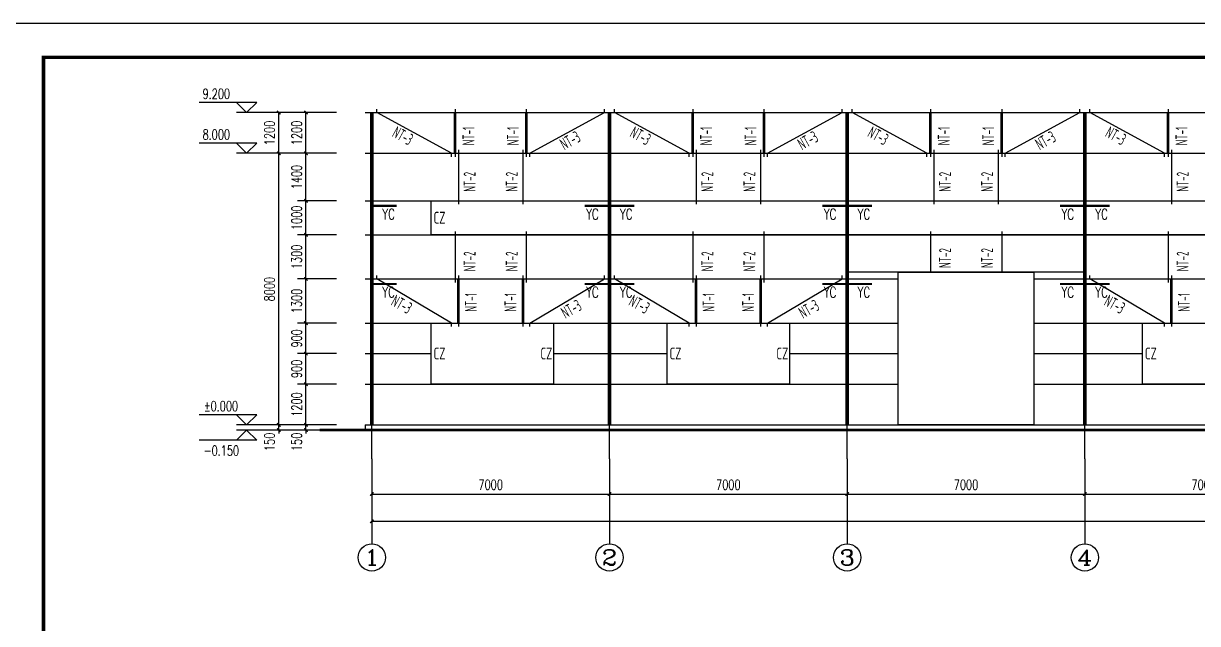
# Model space of a CAD drawing. Extents: x -17471 to 313636, y -71590 to 757901.
# Drawn here: x 189446 to 224024, y 525456 to 543131 of the extents above; entities that cross this region are included whole.
import ezdxf
from ezdxf.enums import TextEntityAlignment as Align

# ---------------------------------------------------------------- set-up
doc = ezdxf.new("R2010")
doc.units = 0
doc.header["$LTSCALE"] = 1000
doc.header["$MEASUREMENT"] = 0
for name, color, linetype in [('3T_WOOD', 21, 'Continuous'), ('AXIS', 3, 'Continuous'), ('AXIS_TEXT', 7, 'Continuous'), ('DIM_ELEV', 3, 'Continuous'), ('DOTE', 1, 'Continuous'), ('PUB_DIM', 3, 'Continuous'), ('PUB_TEXT', 7, 'Continuous'), ('PUB_TITLE', 4, 'Continuous'), ('WALL', 9, 'Continuous')]:
    doc.layers.add(name, color=color, linetype=linetype)
doc.styles.add('_SIMPLEX', font='sysz.shx', dxfattribs={"width": 0.8, "bigfont": 'syfs.shx'})
doc.styles.add('_TCH_AXIS', font='COMPLEX', dxfattribs={"bigfont": 'GBCBIG'})
doc.styles.add('_TCH_DIM', font='SIMPLEX', dxfattribs={"bigfont": 'GBCBIG'})
doc.styles.add('_TCH_DIM_T3', font='SIMPLEX', dxfattribs={"width": 0.705882, "bigfont": 'GBCBIG'})
doc.styles.add('COMPLEX', font='COMPLEX')
doc.styles.add('TSSD_REIN', font='Tssdeng.shx', dxfattribs={"width": 0.7, "bigfont": 'hztxt.shx'})
doc.dimstyles.new('_TCH_ARCH&&100', dxfattribs={"dimtxt": 297.5, "dimasz": 100, "dimexe": 250, "dimexo": 300, "dimgap": 126.25, "dimtad": 1, "dimdec": 0, "dimzin": 0, "dimdsep": 46, "dimtxsty": '_TCH_DIM_T3', "dimblk": 'ARCHTICK', "dimcen": 0.09, "dimclrt": 7, "dimazin": 2, "dimtfac": 1, "dimtdec": 0, "dimtix": 1, "dimtmove": 2, "dimatfit": 3, "dimfxl": 0, "dimtolj": 1, "dimtzin": 0, "dimarcsym": 0})

# ---------------------------------------------------------------- blocks, each defined once
blk = doc.blocks.new('_ArchTick')
at = {"color": 0, "linetype": 'ByBlock', "const_width": 0.4}
blk.add_lwpolyline([(-0.5, -0.5), (0.5, 0.5)], dxfattribs=at)
blk = doc.blocks.new('*D1635')
at = {"layer": 'AXIS', "color": 0, "lineweight": -2, "transparency": 16777216}
for p, q in [((199706, 530006), (199706, 529018)), ((206706, 530006), (206706, 529018)), ((199706, 529268), (206706, 529268))]:
    blk.add_line(p, q, dxfattribs=at)
at = {"layer": 'Defpoints', "color": 0, "transparency": 16777216}
for p in [(199706, 530306), (206706, 530306), (206706, 529268)]:
    blk.add_point(p, dxfattribs=at)
at = {"layer": 'AXIS', "color": 0, "lineweight": -2, "transparency": 16777216, "xscale": 100, "yscale": 100, "zscale": 100, "rotation": 180}
blk.add_blockref('_ArchTick', (199706, 529268), dxfattribs=at)
at = {"layer": 'AXIS', "color": 0, "lineweight": -2, "transparency": 16777216, "xscale": 100, "yscale": 100, "zscale": 100}
blk.add_blockref('_ArchTick', (206706, 529268), dxfattribs=at)
at = {"layer": 'AXIS', "color": 7, "transparency": 16777216, "insert": (203206, 529543), "char_height": 297.5, "attachment_point": 5, "style": '_TCH_DIM_T3'}
blk.add_mtext('\\A1;7000', dxfattribs=at)
blk = doc.blocks.new('*D1636')
at = {"layer": 'AXIS', "color": 0, "lineweight": -2, "transparency": 16777216}
for p, q in [((206706, 530006), (206706, 529018)), ((213706, 530006), (213706, 529018)), ((206706, 529268), (213706, 529268))]:
    blk.add_line(p, q, dxfattribs=at)
at = {"layer": 'Defpoints', "color": 0, "transparency": 16777216}
for p in [(206706, 530306), (213706, 530306), (213706, 529268)]:
    blk.add_point(p, dxfattribs=at)
at = {"layer": 'AXIS', "color": 0, "lineweight": -2, "transparency": 16777216, "xscale": 100, "yscale": 100, "zscale": 100, "rotation": 180}
blk.add_blockref('_ArchTick', (206706, 529268), dxfattribs=at)
at = {"layer": 'AXIS', "color": 0, "lineweight": -2, "transparency": 16777216, "xscale": 100, "yscale": 100, "zscale": 100}
blk.add_blockref('_ArchTick', (213706, 529268), dxfattribs=at)
at = {"layer": 'AXIS', "color": 7, "transparency": 16777216, "insert": (210206, 529543), "char_height": 297.5, "attachment_point": 5, "style": '_TCH_DIM_T3'}
blk.add_mtext('\\A1;7000', dxfattribs=at)
blk = doc.blocks.new('*D1637')
at = {"layer": 'AXIS', "color": 0, "lineweight": -2, "transparency": 16777216}
for p, q in [((213706, 530006), (213706, 529018)), ((220706, 530006), (220706, 529018)), ((213706, 529268), (220706, 529268))]:
    blk.add_line(p, q, dxfattribs=at)
at = {"layer": 'Defpoints', "color": 0, "transparency": 16777216}
for p in [(213706, 530306), (220706, 530306), (220706, 529268)]:
    blk.add_point(p, dxfattribs=at)
at = {"layer": 'AXIS', "color": 0, "lineweight": -2, "transparency": 16777216, "xscale": 100, "yscale": 100, "zscale": 100, "rotation": 180}
blk.add_blockref('_ArchTick', (213706, 529268), dxfattribs=at)
at = {"layer": 'AXIS', "color": 0, "lineweight": -2, "transparency": 16777216, "xscale": 100, "yscale": 100, "zscale": 100}
blk.add_blockref('_ArchTick', (220706, 529268), dxfattribs=at)
at = {"layer": 'AXIS', "color": 7, "transparency": 16777216, "insert": (217206, 529543), "char_height": 297.5, "attachment_point": 5, "style": '_TCH_DIM_T3'}
blk.add_mtext('\\A1;7000', dxfattribs=at)
blk = doc.blocks.new('*D1638')
at = {"layer": 'AXIS', "color": 0, "lineweight": -2, "transparency": 16777216}
for p, q in [((220706, 530006), (220706, 529018)), ((227706, 530006), (227706, 529018)), ((220706, 529268), (227706, 529268))]:
    blk.add_line(p, q, dxfattribs=at)
at = {"layer": 'Defpoints', "color": 0, "transparency": 16777216}
for p in [(220706, 530306), (227706, 530306), (227706, 529268)]:
    blk.add_point(p, dxfattribs=at)
at = {"layer": 'AXIS', "color": 0, "lineweight": -2, "transparency": 16777216, "xscale": 100, "yscale": 100, "zscale": 100, "rotation": 180}
blk.add_blockref('_ArchTick', (220706, 529268), dxfattribs=at)
at = {"layer": 'AXIS', "color": 0, "lineweight": -2, "transparency": 16777216, "xscale": 100, "yscale": 100, "zscale": 100}
blk.add_blockref('_ArchTick', (227706, 529268), dxfattribs=at)
at = {"layer": 'AXIS', "color": 7, "transparency": 16777216, "insert": (224206, 529543), "char_height": 297.5, "attachment_point": 5, "style": '_TCH_DIM_T3'}
blk.add_mtext('\\A1;7000', dxfattribs=at)
blk = doc.blocks.new('*D1649')
at = {"layer": 'AXIS', "color": 0, "lineweight": -2, "transparency": 16777216}
for p, q in [((199706, 530006), (199706, 528218)), ((297706, 530006), (297706, 528218)), ((199706, 528468), (297706, 528468))]:
    blk.add_line(p, q, dxfattribs=at)
at = {"layer": 'Defpoints', "color": 0, "transparency": 16777216}
for p in [(199706, 530306), (297706, 530306), (297706, 528468)]:
    blk.add_point(p, dxfattribs=at)
at = {"layer": 'AXIS', "color": 0, "lineweight": -2, "transparency": 16777216, "xscale": 100, "yscale": 100, "zscale": 100, "rotation": 180}
blk.add_blockref('_ArchTick', (199706, 528468), dxfattribs=at)
at = {"layer": 'AXIS', "color": 0, "lineweight": -2, "transparency": 16777216, "xscale": 100, "yscale": 100, "zscale": 100}
blk.add_blockref('_ArchTick', (297706, 528468), dxfattribs=at)
at = {"layer": 'AXIS', "color": 7, "transparency": 16777216, "insert": (248706, 528743), "char_height": 297.5, "attachment_point": 5, "style": '_TCH_DIM_T3'}
blk.add_mtext('\\A1;98000', dxfattribs=at)
blk = doc.blocks.new('*D1650')
at = {"layer": 'Defpoints', "color": 0, "transparency": 16777216}
for p in [(197766, 531306), (198966, 531306), (198966, 531156)]:
    blk.add_point(p, dxfattribs=at)
at = {"layer": 'PUB_DIM', "color": 0, "lineweight": -2, "transparency": 16777216}
for p, q in [((198666, 531306), (197516, 531306)), ((198666, 531156), (197516, 531156)), ((197766, 531306), (197766, 531406)), ((197766, 531156), (197766, 531306)), ((197766, 531156), (197766, 531056))]:
    blk.add_line(p, q, dxfattribs=at)
at = {"layer": 'PUB_DIM', "color": 0, "lineweight": -2, "transparency": 16777216, "xscale": 100, "yscale": 100, "zscale": 100}
for p, rotation in [((197766, 531306), 270), ((197766, 531156), 90)]:
    blk.add_blockref('_ArchTick', p, dxfattribs=dict(at, rotation=rotation))
at = {"layer": 'PUB_DIM', "color": 7, "transparency": 16777216, "insert": (197491, 530806), "char_height": 297.5, "attachment_point": 5, "rotation": 90, "style": '_TCH_DIM_T3'}
blk.add_mtext('\\A1;150', dxfattribs=at)
blk = doc.blocks.new('*D1651')
at = {"layer": 'Defpoints', "color": 0, "transparency": 16777216}
for p in [(197766, 532506), (198966, 532506), (198966, 531306)]:
    blk.add_point(p, dxfattribs=at)
at = {"layer": 'PUB_DIM', "color": 0, "lineweight": -2, "transparency": 16777216}
for p, q in [((198666, 532506), (197516, 532506)), ((197766, 531306), (197766, 532506)), ((198666, 531306), (197516, 531306))]:
    blk.add_line(p, q, dxfattribs=at)
at = {"layer": 'PUB_DIM', "color": 0, "lineweight": -2, "transparency": 16777216, "xscale": 100, "yscale": 100, "zscale": 100}
for p, rotation in [((197766, 532506), 90), ((197766, 531306), 270)]:
    blk.add_blockref('_ArchTick', p, dxfattribs=dict(at, rotation=rotation))
at = {"layer": 'PUB_DIM', "color": 7, "transparency": 16777216, "insert": (197491, 531906), "char_height": 297.5, "attachment_point": 5, "rotation": 90, "style": '_TCH_DIM_T3'}
blk.add_mtext('\\A1;1200', dxfattribs=at)
blk = doc.blocks.new('*D1652')
at = {"layer": 'Defpoints', "color": 0, "transparency": 16777216}
for p in [(197766, 533406), (198966, 533406), (198966, 532506)]:
    blk.add_point(p, dxfattribs=at)
at = {"layer": 'PUB_DIM', "color": 0, "lineweight": -2, "transparency": 16777216}
for p, q in [((198666, 533406), (197516, 533406)), ((197766, 532506), (197766, 533406)), ((198666, 532506), (197516, 532506))]:
    blk.add_line(p, q, dxfattribs=at)
at = {"layer": 'PUB_DIM', "color": 0, "lineweight": -2, "transparency": 16777216, "xscale": 100, "yscale": 100, "zscale": 100}
for p, rotation in [((197766, 533406), 90), ((197766, 532506), 270)]:
    blk.add_blockref('_ArchTick', p, dxfattribs=dict(at, rotation=rotation))
at = {"layer": 'PUB_DIM', "color": 7, "transparency": 16777216, "insert": (197491, 532956), "char_height": 297.5, "attachment_point": 5, "rotation": 90, "style": '_TCH_DIM_T3'}
blk.add_mtext('\\A1;900', dxfattribs=at)
blk = doc.blocks.new('*D1653')
at = {"layer": 'Defpoints', "color": 0, "transparency": 16777216}
for p in [(197766, 534306), (198966, 534306), (198966, 533406)]:
    blk.add_point(p, dxfattribs=at)
at = {"layer": 'PUB_DIM', "color": 0, "lineweight": -2, "transparency": 16777216}
for p, q in [((198666, 534306), (197516, 534306)), ((197766, 533406), (197766, 534306)), ((198666, 533406), (197516, 533406))]:
    blk.add_line(p, q, dxfattribs=at)
at = {"layer": 'PUB_DIM', "color": 0, "lineweight": -2, "transparency": 16777216, "xscale": 100, "yscale": 100, "zscale": 100}
for p, rotation in [((197766, 534306), 90), ((197766, 533406), 270)]:
    blk.add_blockref('_ArchTick', p, dxfattribs=dict(at, rotation=rotation))
at = {"layer": 'PUB_DIM', "color": 7, "transparency": 16777216, "insert": (197491, 533856), "char_height": 297.5, "attachment_point": 5, "rotation": 90, "style": '_TCH_DIM_T3'}
blk.add_mtext('\\A1;900', dxfattribs=at)
blk = doc.blocks.new('*D1654')
at = {"layer": 'Defpoints', "color": 0, "transparency": 16777216}
for p in [(197766, 535606), (198966, 535606), (198966, 534306)]:
    blk.add_point(p, dxfattribs=at)
at = {"layer": 'PUB_DIM', "color": 0, "lineweight": -2, "transparency": 16777216}
for p, q in [((198666, 535606), (197516, 535606)), ((197766, 534306), (197766, 535606)), ((198666, 534306), (197516, 534306))]:
    blk.add_line(p, q, dxfattribs=at)
at = {"layer": 'PUB_DIM', "color": 0, "lineweight": -2, "transparency": 16777216, "xscale": 100, "yscale": 100, "zscale": 100}
for p, rotation in [((197766, 535606), 90), ((197766, 534306), 270)]:
    blk.add_blockref('_ArchTick', p, dxfattribs=dict(at, rotation=rotation))
at = {"layer": 'PUB_DIM', "color": 7, "transparency": 16777216, "insert": (197491, 534956), "char_height": 297.5, "attachment_point": 5, "rotation": 90, "style": '_TCH_DIM_T3'}
blk.add_mtext('\\A1;1300', dxfattribs=at)
blk = doc.blocks.new('*D1655')
at = {"layer": 'Defpoints', "color": 0, "transparency": 16777216}
for p in [(197766, 536906), (198966, 536906), (198966, 535606)]:
    blk.add_point(p, dxfattribs=at)
at = {"layer": 'PUB_DIM', "color": 0, "lineweight": -2, "transparency": 16777216}
for p, q in [((198666, 536906), (197516, 536906)), ((197766, 535606), (197766, 536906)), ((198666, 535606), (197516, 535606))]:
    blk.add_line(p, q, dxfattribs=at)
at = {"layer": 'PUB_DIM', "color": 0, "lineweight": -2, "transparency": 16777216, "xscale": 100, "yscale": 100, "zscale": 100}
for p, rotation in [((197766, 536906), 90), ((197766, 535606), 270)]:
    blk.add_blockref('_ArchTick', p, dxfattribs=dict(at, rotation=rotation))
at = {"layer": 'PUB_DIM', "color": 7, "transparency": 16777216, "insert": (197491, 536256), "char_height": 297.5, "attachment_point": 5, "rotation": 90, "style": '_TCH_DIM_T3'}
blk.add_mtext('\\A1;1300', dxfattribs=at)
blk = doc.blocks.new('*D1656')
at = {"layer": 'Defpoints', "color": 0, "transparency": 16777216}
for p in [(197766, 537906), (198966, 537906), (198966, 536906)]:
    blk.add_point(p, dxfattribs=at)
at = {"layer": 'PUB_DIM', "color": 0, "lineweight": -2, "transparency": 16777216}
for p, q in [((198666, 537906), (197516, 537906)), ((197766, 536906), (197766, 537906)), ((198666, 536906), (197516, 536906))]:
    blk.add_line(p, q, dxfattribs=at)
at = {"layer": 'PUB_DIM', "color": 0, "lineweight": -2, "transparency": 16777216, "xscale": 100, "yscale": 100, "zscale": 100}
for p, rotation in [((197766, 537906), 90), ((197766, 536906), 270)]:
    blk.add_blockref('_ArchTick', p, dxfattribs=dict(at, rotation=rotation))
at = {"layer": 'PUB_DIM', "color": 7, "transparency": 16777216, "insert": (197491, 537406), "char_height": 297.5, "attachment_point": 5, "rotation": 90, "style": '_TCH_DIM_T3'}
blk.add_mtext('\\A1;1000', dxfattribs=at)
blk = doc.blocks.new('*D1657')
at = {"layer": 'Defpoints', "color": 0, "transparency": 16777216}
for p in [(197766, 539306), (198966, 539306), (198966, 537906)]:
    blk.add_point(p, dxfattribs=at)
at = {"layer": 'PUB_DIM', "color": 0, "lineweight": -2, "transparency": 16777216}
for p, q in [((198666, 539306), (197516, 539306)), ((197766, 537906), (197766, 539306)), ((198666, 537906), (197516, 537906))]:
    blk.add_line(p, q, dxfattribs=at)
at = {"layer": 'PUB_DIM', "color": 0, "lineweight": -2, "transparency": 16777216, "xscale": 100, "yscale": 100, "zscale": 100}
for p, rotation in [((197766, 539306), 90), ((197766, 537906), 270)]:
    blk.add_blockref('_ArchTick', p, dxfattribs=dict(at, rotation=rotation))
at = {"layer": 'PUB_DIM', "color": 7, "transparency": 16777216, "insert": (197491, 538606), "char_height": 297.5, "attachment_point": 5, "rotation": 90, "style": '_TCH_DIM_T3'}
blk.add_mtext('\\A1;1400', dxfattribs=at)
blk = doc.blocks.new('*D1658')
at = {"layer": 'Defpoints', "color": 0, "transparency": 16777216}
for p in [(197766, 540506), (198966, 540506), (198966, 539306)]:
    blk.add_point(p, dxfattribs=at)
at = {"layer": 'PUB_DIM', "color": 0, "lineweight": -2, "transparency": 16777216}
for p, q in [((198666, 540506), (197516, 540506)), ((197766, 539306), (197766, 540506)), ((198666, 539306), (197516, 539306))]:
    blk.add_line(p, q, dxfattribs=at)
at = {"layer": 'PUB_DIM', "color": 0, "lineweight": -2, "transparency": 16777216, "xscale": 100, "yscale": 100, "zscale": 100}
for p, rotation in [((197766, 540506), 90), ((197766, 539306), 270)]:
    blk.add_blockref('_ArchTick', p, dxfattribs=dict(at, rotation=rotation))
at = {"layer": 'PUB_DIM', "color": 7, "transparency": 16777216, "insert": (197491, 539906), "char_height": 297.5, "attachment_point": 5, "rotation": 90, "style": '_TCH_DIM_T3'}
blk.add_mtext('\\A1;1200', dxfattribs=at)
blk = doc.blocks.new('*D1659')
at = {"layer": 'Defpoints', "color": 0, "transparency": 16777216}
for p in [(196966, 531306), (198966, 531306), (198966, 531156)]:
    blk.add_point(p, dxfattribs=at)
at = {"layer": 'PUB_DIM', "color": 0, "lineweight": -2, "transparency": 16777216}
for p, q in [((198666, 531306), (196716, 531306)), ((198666, 531156), (196716, 531156)), ((196966, 531306), (196966, 531406)), ((196966, 531156), (196966, 531306)), ((196966, 531156), (196966, 531056))]:
    blk.add_line(p, q, dxfattribs=at)
at = {"layer": 'PUB_DIM', "color": 0, "lineweight": -2, "transparency": 16777216, "xscale": 100, "yscale": 100, "zscale": 100}
for p, rotation in [((196966, 531306), 270), ((196966, 531156), 90)]:
    blk.add_blockref('_ArchTick', p, dxfattribs=dict(at, rotation=rotation))
at = {"layer": 'PUB_DIM', "color": 7, "transparency": 16777216, "insert": (196691, 530806), "char_height": 297.5, "attachment_point": 5, "rotation": 90, "style": '_TCH_DIM_T3'}
blk.add_mtext('\\A1;150', dxfattribs=at)
blk = doc.blocks.new('*D1660')
at = {"layer": 'Defpoints', "color": 0, "transparency": 16777216}
for p in [(196966, 539306), (198966, 539306), (198966, 531306)]:
    blk.add_point(p, dxfattribs=at)
at = {"layer": 'PUB_DIM', "color": 0, "lineweight": -2, "transparency": 16777216}
for p, q in [((198666, 539306), (196716, 539306)), ((196966, 531306), (196966, 539306)), ((198666, 531306), (196716, 531306))]:
    blk.add_line(p, q, dxfattribs=at)
at = {"layer": 'PUB_DIM', "color": 0, "lineweight": -2, "transparency": 16777216, "xscale": 100, "yscale": 100, "zscale": 100}
for p, rotation in [((196966, 539306), 90), ((196966, 531306), 270)]:
    blk.add_blockref('_ArchTick', p, dxfattribs=dict(at, rotation=rotation))
at = {"layer": 'PUB_DIM', "color": 7, "transparency": 16777216, "insert": (196691, 535306), "char_height": 297.5, "attachment_point": 5, "rotation": 90, "style": '_TCH_DIM_T3'}
blk.add_mtext('\\A1;8000', dxfattribs=at)
blk = doc.blocks.new('*D1661')
at = {"layer": 'Defpoints', "color": 0, "transparency": 16777216}
for p in [(196966, 540506), (198966, 540506), (198966, 539306)]:
    blk.add_point(p, dxfattribs=at)
at = {"layer": 'PUB_DIM', "color": 0, "lineweight": -2, "transparency": 16777216}
for p, q in [((198666, 540506), (196716, 540506)), ((196966, 539306), (196966, 540506)), ((198666, 539306), (196716, 539306))]:
    blk.add_line(p, q, dxfattribs=at)
at = {"layer": 'PUB_DIM', "color": 0, "lineweight": -2, "transparency": 16777216, "xscale": 100, "yscale": 100, "zscale": 100}
for p, rotation in [((196966, 540506), 90), ((196966, 539306), 270)]:
    blk.add_blockref('_ArchTick', p, dxfattribs=dict(at, rotation=rotation))
at = {"layer": 'PUB_DIM', "color": 7, "transparency": 16777216, "insert": (196691, 539906), "char_height": 297.5, "attachment_point": 5, "rotation": 90, "style": '_TCH_DIM_T3'}
blk.add_mtext('\\A1;1200', dxfattribs=at)
blk = doc.blocks.new('_AXISO')
blk.add_circle((0, 0), 0.5)
at = {"layer": 'AXIS_TEXT', "style": 'COMPLEX', "width": 1.041667}
blk.add_attdef('A', text='', height=0.56, dxfattribs=at).set_placement((-0.25, -0.28), (0.25, -0.28), align=Align.FIT)

msp = doc.modelspace()

# ---------------------------------------------------------------- linework, layer by layer
for p, q in [((202156.1, 540605.6), (202156.1, 539205.6)), ((204256.1, 540605.6), (204256.1, 539205.6)), ((209156.1, 540605.6), (209156.1, 539205.6)), ((211256.1, 540605.6), (211256.1, 539205.6)), ((216156.1, 540605.6), (216156.1, 539205.6)), ((218256.1, 540605.6), (218256.1, 539205.6)), ((223156.1, 540605.6), (223156.1, 539205.6)), ((202256.1, 539405.6), (202256.1, 537805.6)), ((204156.1, 539405.6), (204156.1, 537805.6)), ((209256.1, 539405.6), (209256.1, 537805.6)), ((211156.1, 539405.6), (211156.1, 537805.6)), ((216256.1, 539405.6), (216256.1, 537805.6)), ((218156.1, 539405.6), (218156.1, 537805.6)), ((223256.1, 539405.6), (223256.1, 537805.6)), ((202156.1, 537005.6), (202156.1, 535505.6)), ((204256.1, 537005.6), (204256.1, 535505.6)), ((209156.1, 537005.6), (209156.1, 535505.6)), ((211256.1, 537005.6), (211256.1, 535505.6)), ((216156.1, 537005.6), (216156.1, 535805.6)), ((218256.1, 537005.6), (218256.1, 535805.6)), ((223156.1, 537005.6), (223156.1, 535505.6)), ((202256.1, 535705.6), (202256.1, 534205.6)), ((204156.1, 535705.6), (204156.1, 534205.6)), ((209256.1, 535705.6), (209256.1, 534205.6)), ((211156.1, 535705.6), (211156.1, 534205.6)), ((223256.1, 535705.6), (223256.1, 534205.6)), ((199506.1, 531305.6), (297906.1, 531305.6)), ((199506.1, 531305.6), (199506.1, 531155.6))]:
    msp.add_line(p, q)
at = {"color": 2}
msp.add_line((220706.1, 535805.6), (213706.1, 535805.6), dxfattribs=at)
at = {"color": 3, "const_width": 100}
for points in [[(199706.1, 531305.6), (199706.1, 540505.6)], [(206706.1, 531305.6), (206706.1, 540505.6)], [(213706.1, 531305.6), (213706.1, 540505.6)], [(220706.1, 531305.6), (220706.1, 540505.6)]]:
    msp.add_lwpolyline(points, dxfattribs=at)
for points in [[(202056.1, 539205.6), (202056.1, 539305.6), (199856.1, 540505.6), (199856.1, 540605.6)], [(204356.1, 539205.6), (204356.1, 539305.6), (206556.1, 540505.6), (206556.1, 540605.6)], [(209056.1, 539205.6), (209056.1, 539305.6), (206856.1, 540505.6), (206856.1, 540605.6)], [(211356.1, 539205.6), (211356.1, 539305.6), (213556.1, 540505.6), (213556.1, 540605.6)], [(216056.1, 539205.6), (216056.1, 539305.6), (213856.1, 540505.6), (213856.1, 540605.6)], [(218356.1, 539205.6), (218356.1, 539305.6), (220556.1, 540505.6), (220556.1, 540605.6)], [(223056.1, 539205.6), (223056.1, 539305.6), (220856.1, 540505.6), (220856.1, 540605.6)], [(202056.1, 534205.6), (202056.1, 534305.6), (199856.1, 535605.6), (199856.1, 535705.6)], [(204356.1, 534205.6), (204356.1, 534305.6), (206556.1, 535605.6), (206556.1, 535705.6)], [(209056.1, 534205.6), (209056.1, 534305.6), (206856.1, 535605.6), (206856.1, 535705.6)], [(211356.1, 534205.6), (211356.1, 534305.6), (213556.1, 535605.6), (213556.1, 535705.6)], [(223056.1, 534205.6), (223056.1, 534305.6), (220856.1, 535605.6), (220856.1, 535705.6)]]:
    msp.add_lwpolyline(points)
at = {"const_width": 80}
for points in [[(202156.1, 539305.6), (202156.1, 540505.6)], [(204256.1, 539305.6), (204256.1, 540505.6)], [(209156.1, 539305.6), (209156.1, 540505.6)], [(211256.1, 539305.6), (211256.1, 540505.6)], [(216156.1, 539305.6), (216156.1, 540505.6)], [(218256.1, 539305.6), (218256.1, 540505.6)], [(223156.1, 539305.6), (223156.1, 540505.6)], [(202256.1, 534305.6), (202256.1, 535605.6)], [(204156.1, 534305.6), (204156.1, 535605.6)], [(209256.1, 534305.6), (209256.1, 535605.6)], [(211156.1, 534305.6), (211156.1, 535605.6)], [(223256.1, 534305.6), (223256.1, 535605.6)], [(198171.6, 531155.6), (299199.3, 531155.6)]]:
    msp.add_lwpolyline(points, dxfattribs=at)
at = {"color": 2}
for points in [[(201456.1, 537905.6), (295956.1, 537905.6), (295956.1, 536905.6), (201456.1, 536905.6)], [(215206.1, 535805.6), (219206.1, 535805.6), (219206.1, 531305.6), (215206.1, 531305.6)], [(201456.1, 534305.6), (205056.1, 534305.6), (205056.1, 532505.6), (201456.1, 532505.6)], [(208406.1, 534305.6), (212006.1, 534305.6), (212006.1, 532505.6), (208406.1, 532505.6)], [(222406.1, 534305.6), (226006.1, 534305.6), (226006.1, 532505.6), (222406.1, 532505.6)]]:
    msp.add_lwpolyline(points, close=True, dxfattribs=at)
at = {"layer": '3T_WOOD'}
for p, q in [((199506.1, 540505.6), (297906.1, 540505.6)), ((199506.1, 539305.6), (297906.1, 539305.6)), ((199506.1, 537905.6), (297906.1, 537905.6)), ((199506.1, 536905.6), (297906.1, 536905.6)), ((199506.1, 535605.6), (215206.1, 535605.6)), ((219206.1, 535605.6), (243206.1, 535605.6)), ((199506.1, 534305.6), (215206.1, 534305.6)), ((219206.1, 534305.6), (243206.1, 534305.6)), ((199506.1, 533405.6), (201456.1, 533405.6)), ((205056.1, 533405.6), (208406.1, 533405.6)), ((212006.1, 533405.6), (215206.1, 533405.6)), ((219206.1, 533405.6), (222406.1, 533405.6)), ((199506.1, 532505.6), (215206.1, 532505.6)), ((219206.1, 532505.6), (243206.1, 532505.6))]:
    msp.add_line(p, q, dxfattribs=at)
at = {"layer": 'AXIS'}
for p, q in [((199706.1, 530305.6), (199706.1, 527801.4)), ((206706.1, 530305.6), (206706.1, 527801.4)), ((213706.1, 530305.6), (213706.1, 527801.4)), ((220706.1, 530305.6), (220706.1, 527801.4))]:
    msp.add_line(p, q, dxfattribs=at)
at = {"layer": 'DIM_ELEV'}
for p, q in [((196316.1, 540805.6), (194624.1, 540805.6)), ((196016.1, 540505.6), (195716.1, 540805.6)), ((196016.1, 540505.6), (196316.1, 540805.6)), ((196716.1, 540505.6), (195716.1, 540505.6)), ((196316.1, 539605.6), (194624.1, 539605.6)), ((196016.1, 539305.6), (195716.1, 539605.6)), ((196016.1, 539305.6), (196316.1, 539605.6)), ((196716.1, 539305.6), (195716.1, 539305.6)), ((196316.1, 531605.6), (194624.1, 531605.6)), ((196016.1, 531305.6), (195716.1, 531605.6)), ((196016.1, 531305.6), (196316.1, 531605.6)), ((196716.1, 531305.6), (195716.1, 531305.6)), ((196016.1, 531155.6), (195716.1, 530855.6)), ((196716.1, 531155.6), (195716.1, 531155.6)), ((196016.1, 531155.6), (196316.1, 530855.6)), ((196316.1, 530855.6), (194624.1, 530855.6))]:
    msp.add_line(p, q, dxfattribs=at)
at = {"layer": 'DOTE'}
for p, q in [((199706.1, 530305.6), (199706.1, 540505.6)), ((206706.1, 530305.6), (206706.1, 540505.6)), ((213706.1, 530305.6), (213706.1, 540505.6)), ((220706.1, 530305.6), (220706.1, 540505.6))]:
    msp.add_line(p, q, dxfattribs=at)
at = {"layer": 'PUB_TITLE'}
msp.add_lwpolyline([(187535.9, 483730.5), (313635.9, 483730.5), (313635.9, 543130.5), (187535.9, 543130.5)], close=True, dxfattribs=at)
at = {"layer": 'PUB_TITLE', "const_width": 100}
msp.add_lwpolyline([(190035.9, 484730.5), (312635.9, 484730.5), (312635.9, 542130.5), (190035.9, 542130.5)], close=True, dxfattribs=at)
at = {"layer": 'WALL', "color": 181, "const_width": 66.7}
for points in [[(199706.1, 537755.6), (200440, 537755.6)], [(206706.1, 537755.6), (205972.2, 537755.6)], [(206706.1, 537755.6), (207440, 537755.6)], [(213706.1, 537755.6), (212972.2, 537755.6)], [(213706.1, 537755.6), (214440, 537755.6)], [(220706.1, 537755.6), (219972.2, 537755.6)], [(220706.1, 537755.6), (221440, 537755.6)], [(199706.1, 535455.6), (200440, 535455.6)], [(206706.1, 535455.6), (205972.2, 535455.6)], [(206706.1, 535455.6), (207440, 535455.6)], [(213706.1, 535455.6), (212972.2, 535455.6)], [(213706.1, 535455.6), (214440, 535455.6)], [(220706.1, 535455.6), (219972.2, 535455.6)], [(220706.1, 535455.6), (221440, 535455.6)]]:
    msp.add_lwpolyline(points, dxfattribs=at)

# ---------------------------------------------------------------- block references
at = {"layer": 'AXIS'}
ref = msp.add_blockref('_AXISO', (199706.1, 527401.4), dxfattribs=dict(at, xscale=800, yscale=800, zscale=800))
ref.add_attrib('A', '1', dxfattribs={"layer": 'AXIS_TEXT', "height": 452.5, "style": '_TCH_AXIS', "width": 2.333333}).set_placement((199479.8, 527175.1), (199932.3, 527175.1), align=Align.FIT)
ref = msp.add_blockref('_AXISO', (206706.1, 527401.4), dxfattribs=dict(at, xscale=800, yscale=800, zscale=800))
ref.add_attrib('A', '2', dxfattribs={"layer": 'AXIS_TEXT', "height": 452.5, "style": '_TCH_AXIS', "width": 1.5}).set_placement((206479.8, 527175.1), (206932.3, 527175.1), align=Align.FIT)
ref = msp.add_blockref('_AXISO', (213706.1, 527401.4), dxfattribs=dict(at, xscale=800, yscale=800, zscale=800))
ref.add_attrib('A', '3', dxfattribs={"layer": 'AXIS_TEXT', "height": 452.5, "style": '_TCH_AXIS', "width": 1.5}).set_placement((213479.8, 527175.1), (213932.3, 527175.1), align=Align.FIT)
ref = msp.add_blockref('_AXISO', (220706.1, 527401.4), dxfattribs=dict(at, xscale=800, yscale=800, zscale=800))
ref.add_attrib('A', '4', dxfattribs={"layer": 'AXIS_TEXT', "height": 452.5, "style": '_TCH_AXIS', "width": 1.3125}).set_placement((220479.8, 527175.1), (220932.3, 527175.1), align=Align.FIT)

# ---------------------------------------------------------------- texts
at = {"color": 3, "linetype": 'ByBlock', "style": '_SIMPLEX', "width": 0.65}
for s, rotation, p in [('NT-3', 331.01115, (200279.2, 539811.3, 1176.6)), ('NT-1', 90, (202726.5, 539543)), ('NT-1', 90, (204035.7, 539543)), ('NT-3', 28.98885, (205374.9, 539391.3, 1176.6)), ('NT-3', 331.01115, (207279.2, 539811.3, 1176.6)), ('NT-1', 90, (209726.5, 539543)), ('NT-1', 90, (211035.7, 539543)), ('NT-3', 28.98885, (212374.9, 539391.3, 1176.6)), ('NT-3', 331.01115, (214279.2, 539811.3, 1176.6)), ('NT-1', 90, (216726.5, 539543)), ('NT-1', 90, (218035.7, 539543)), ('NT-3', 28.98885, (219374.9, 539391.3, 1176.6)), ('NT-3', 331.01115, (221279.2, 539811.3, 1176.6)), ('NT-1', 90, (223726.5, 539543)), ('NT-2', 90, (202762.1, 538176)), ('NT-2', 90, (204000, 538176)), ('NT-2', 90, (209762.1, 538176)), ('NT-2', 90, (211000, 538176)), ('NT-2', 90, (216762.1, 538176)), ('NT-2', 90, (218000, 538176)), ('NT-2', 90, (223762.1, 538176)), ('NT-2', 90, (202762.1, 535831.5)), ('NT-2', 90, (204000, 535831.5)), ('NT-2', 90, (209762.1, 535831.5)), ('NT-2', 90, (211000, 535831.5)), ('NT-2', 90, (216762.1, 535930.1)), ('NT-2', 90, (218000, 535930.1)), ('NT-2', 90, (223762.1, 535831.5)), ('NT-3', 331.01115, (200246.2, 534845.4, 1176.6)), ('NT-1', 90, (202800.2, 534643)), ('NT-1', 90, (203961.9, 534643)), ('NT-3', 28.98885, (205407.8, 534425.4, 1176.6)), ('NT-3', 331.01115, (207246.2, 534845.4, 1176.6)), ('NT-1', 90, (209800.2, 534643)), ('NT-1', 90, (210961.9, 534643)), ('NT-3', 28.98885, (212407.8, 534425.4, 1176.6)), ('NT-3', 331.01115, (221246.2, 534845.4, 1176.6)), ('NT-1', 90, (223800.2, 534643))]:
    msp.add_text(s, height=350, rotation=rotation, dxfattribs=at).set_placement(p)
at = {"color": 7, "style": '_TCH_AXIS', "width": 0.705882}
for p in [(200010.3, 537355.1), (206016.1, 537355.1), (207010.3, 537355.1), (213016.1, 537355.1), (214010.3, 537355.1), (220016.1, 537355.1), (221010.3, 537355.1), (200010.3, 535055.1), (206016.1, 535055.1), (207010.3, 535055.1), (213016.1, 535055.1), (214010.3, 535055.1), (220016.1, 535055.1), (221010.3, 535055.1)]:
    msp.add_text('YC', height=318.75, dxfattribs=at).set_placement(p)
at = {"layer": 'PUB_TEXT'}
for s, height, style, width, p in [('9.200', 297.5, '_TCH_DIM', 0.705882, (194720.1, 540910.6)), ('8.000', 297.5, '_TCH_DIM', 0.705882, (194720.1, 539710.6)), ('CZ', 350, 'TSSD_REIN', 0.7, (201522.8, 537233.9)), ('CZ', 350, 'TSSD_REIN', 0.7, (201522.8, 533233.9)), ('CZ', 350, 'TSSD_REIN', 0.7, (204671.3, 533233.9)), ('CZ', 350, 'TSSD_REIN', 0.7, (208472.8, 533233.9)), ('CZ', 350, 'TSSD_REIN', 0.7, (211621.3, 533233.9)), ('CZ', 350, 'TSSD_REIN', 0.7, (222472.8, 533233.9)), ('%%P0.000', 297.5, '_TCH_DIM', 0.705882, (194759.1, 531710.6)), ('-0.150', 297.5, '_TCH_DIM', 0.705882, (194753.1, 530400.6))]:
    msp.add_text(s, height=height, dxfattribs=dict(at, style=style, width=width)).set_placement(p)

# ---------------------------------------------------------------- dimensions: what is measured, and where the dimension line sits
at = {"layer": 'AXIS'}
for p1, p2, distance, picture, middle in [((199706.1, 530305.6), (206706.1, 530305.6), -1037.5, '*D1635', (203206.1, 529543.1)), ((199706.1, 530305.6), (297706.1, 530305.6), -1837.5, '*D1649', (248706.1, 528743.1)), ((206706.1, 530305.6), (213706.1, 530305.6), -1037.5, '*D1636', (210206.1, 529543.1)), ((213706.1, 530305.6), (220706.1, 530305.6), -1037.5, '*D1637', (217206.1, 529543.1)), ((220706.1, 530305.6), (227706.1, 530305.6), -1037.5, '*D1638', (224206.1, 529543.1))]:
    dim = msp.add_aligned_dim(p1=p1, p2=p2, distance=distance, dimstyle='_TCH_ARCH&&100', dxfattribs=at)
    dim.commit()
    dim.dimension.update_dxf_attribs({"geometry": picture, "text_midpoint": middle})
at = {"layer": 'PUB_DIM'}
for p1, p2, distance, picture, middle in [((198966.1, 539305.6), (198966.1, 540505.6), 2000, '*D1661', (196691.1, 539905.6)), ((198966.1, 539305.6), (198966.1, 540505.6), 1200, '*D1658', (197491.1, 539905.6)), ((198966.1, 531305.6), (198966.1, 539305.6), 2000, '*D1660', (196691.1, 535305.6)), ((198966.1, 537905.6), (198966.1, 539305.6), 1200, '*D1657', (197491.1, 538605.6)), ((198966.1, 536905.6), (198966.1, 537905.6), 1200, '*D1656', (197491.1, 537405.6)), ((198966.1, 535605.6), (198966.1, 536905.6), 1200, '*D1655', (197491.1, 536255.6)), ((198966.1, 534305.6), (198966.1, 535605.6), 1200, '*D1654', (197491.1, 534955.6)), ((198966.1, 533405.6), (198966.1, 534305.6), 1200, '*D1653', (197491.1, 533855.6)), ((198966.1, 532505.6), (198966.1, 533405.6), 1200, '*D1652', (197491.1, 532955.6)), ((198966.1, 531305.6), (198966.1, 532505.6), 1200, '*D1651', (197491.1, 531905.6))]:
    dim = msp.add_aligned_dim(p1=p1, p2=p2, distance=distance, dimstyle='_TCH_ARCH&&100', dxfattribs=at)
    dim.commit()
    dim.dimension.update_dxf_attribs({"geometry": picture, "text_midpoint": middle})
for base, picture, middle in [((196966.1, 531305.6), '*D1659', (196691.1, 530805.6)), ((197766.1, 531305.6), '*D1650', (197491.1, 530805.6))]:
    dim = msp.add_linear_dim(base=base, p1=(198966.1, 531155.6), p2=(198966.1, 531305.6), angle=90, dimstyle='_TCH_ARCH&&100', dxfattribs=at)
    dim.commit()
    dim.dimension.update_dxf_attribs({"geometry": picture, "text_midpoint": middle, "dimtype": 129})

doc.saveas('drawing.dxf')
